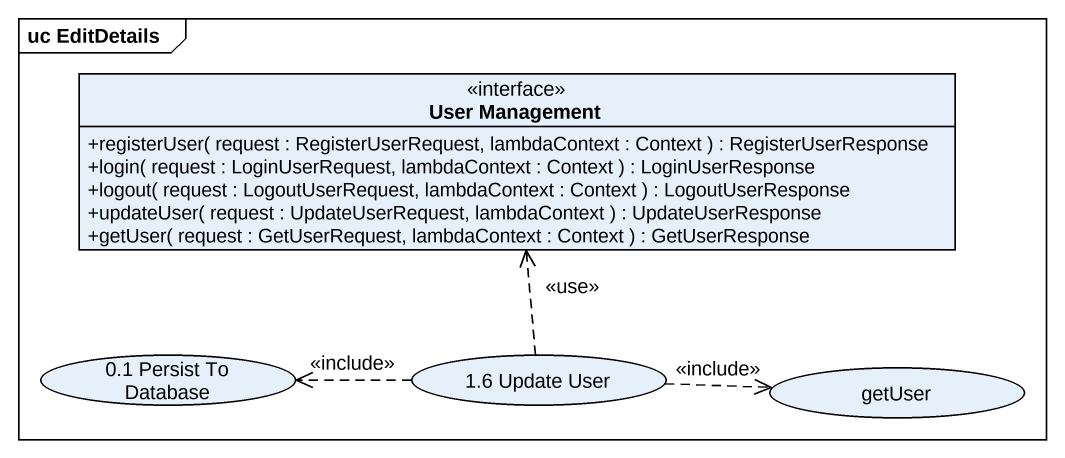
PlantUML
@startuml
mainframe uc EditDetails
allowmixing
hide circle
hide empty members
skinparam classAttributeIconSize 0
interface "User Management" as User_Management {
  +registerUser( request : RegisterUserRequest, lambdaContext : Context ) : RegisterUserResponse
  +login( request : LoginUserRequest, lambdaContext : Context ) : LoginUserResponse
  +logout( request : LogoutUserRequest, lambdaContext : Context ) : LogoutUserResponse
  +updateUser( request : UpdateUserRequest, lambdaContext ) : UpdateUserResponse
  +getUser( request : GetUserRequest, lambdaContext : Context ) : GetUserResponse
}
usecase "0.1 Persist To Database" as u0_1_Persist_To_Database
usecase "1.6 Update User" as u1_6_Update_User
usecase getUser
u1_6_Update_User .up.> User_Management : <<use>>
u1_6_Update_User .left.> u0_1_Persist_To_Database : <<include>>
u1_6_Update_User .right.> getUser : <<include>>
@enduml
